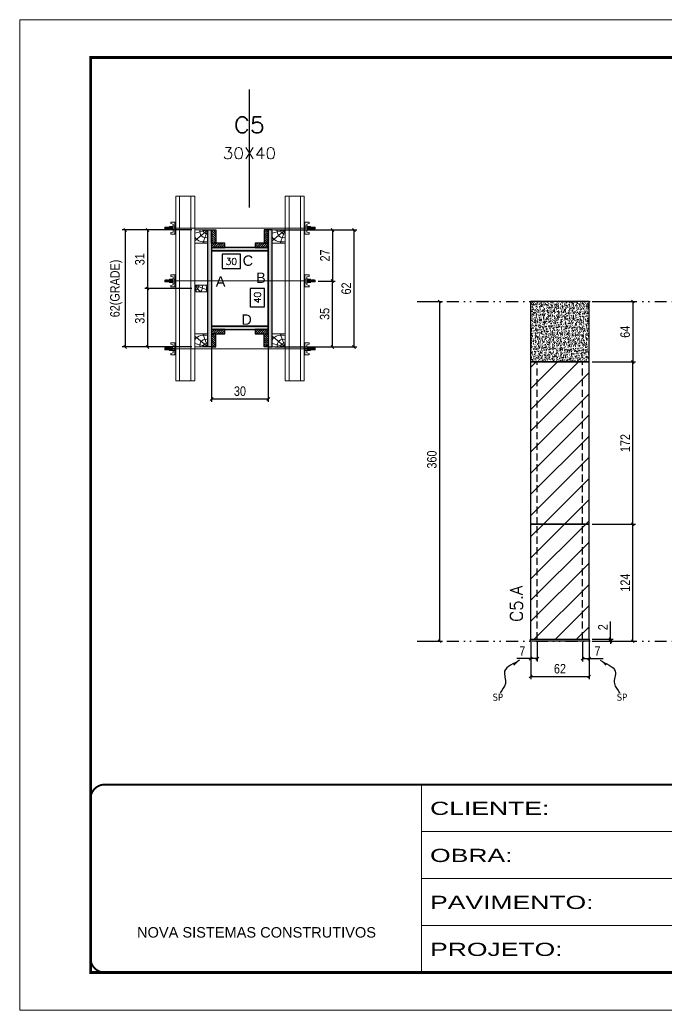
# Model space of a CAD drawing. Extents: x 2949 to 9203, y -16089 to 12527.
# Drawn here: x 7704 to 8389, y 2288 to 3338 of the extents above; entities that cross this region are included whole.
import ezdxf
from ezdxf.enums import TextEntityAlignment as Align

# ---------------------------------------------------------------- set-up
doc = ezdxf.new("R2010")
doc.units = 0
for name, pattern in [('CONTINUO', [0]), ('DASHED', [0.75, 0.5, -0.25]), ('DIVIDE2', [0.625, 0.25, -0.125, 0, -0.125, 0, -0.125]), ('HIDDEN', [0.375, 0.25, -0.125])]:
    doc.linetypes.add(name, pattern=pattern)
for name, color, linetype in [('CHAPA', 1, 'Continuous'), ('COTA', 241, 'Continuous'), ('cotas', 4, 'Continuous'), ('MEIO_PONT', 93, 'Continuous'), ('Nível', 160, 'Continuous'), ('Painéis', 200, 'Continuous'), ('SARRAFO', 251, 'Continuous'), ('Sarrafo de Pressão', 42, 'HIDDEN'), ('texto', 7, 'Continuous'), ('Texto de Titulo', 7, 'Continuous'), ('Texto Qtd Sarr', 242, 'Continuous'), ('TEXTO_GERAL', 7, 'Continuous')]:
    doc.layers.add(name, color=color, linetype=linetype)
for name, color, linetype, lineweight in [('Folhas', 255, 'Continuous', 9), ('Hachura', 251, 'Continuous', 9), ('Madeira', 126, 'Continuous', 18), ('Perfil Metálico', 224, 'Continuous', 18), ('SARRAFO DE PRESSAO', 251, 'DASHED', 9), ('Texto Seção', 7, 'Continuous', 15)]:
    doc.layers.add(name, color=color, linetype=linetype, lineweight=lineweight)
doc.styles.add('ARIAL', font='arial.ttf')
doc.styles.add('COTA TECNICA', font='techl___.ttf', dxfattribs={"height": 10})
doc.styles.add('COTA TECNICA 2X', font='techl___.ttf', dxfattribs={"height": 10})
doc.styles.add('COTA TECNICA-50', font='techl___.ttf', dxfattribs={"height": 10})
doc.styles.add('REGUA-120', font='ROMANS.shx', dxfattribs={"height": 15})
doc.styles.add('ROMANS', font='romans.shx')
doc.styles.get("Standard").update_dxf_attribs({"font": 'arial.ttf'})
doc.styles.add('Tecnologia', font='')
doc.styles.get('Tecnologia').set_extended_font_data('Forgotten Futurist')
doc.dimstyles.new('COTA PAINEL-50', dxfattribs={"dimtxt": 10, "dimasz": 3, "dimexe": 3, "dimexo": 3, "dimgap": 3, "dimtad": 1, "dimdec": 1, "dimzin": 12, "dimdsep": 46, "dimtxsty": 'COTA TECNICA-50', "dimblk1": 'OBLIQUE', "dimblk2": 'OBLIQUE', "dimsah": 1, "dimcen": 0.9, "dimclrd": 4, "dimclre": 4, "dimclrt": 240, "dimadec": 1, "dimazin": 3, "dimtfac": 1, "dimtdec": 1, "dimtmove": 0, "dimatfit": 3, "dimfxl": 1, "dimtolj": 1, "dimtzin": 12, "dimarcsym": 0})
doc.dimstyles.new('PAINEL', dxfattribs={"dimtxt": 10, "dimasz": 3, "dimexe": 3, "dimexo": 3, "dimgap": 3, "dimtad": 1, "dimdec": 1, "dimzin": 12, "dimdsep": 46, "dimtxsty": 'COTA TECNICA', "dimblk1": 'OBLIQUE', "dimblk2": 'OBLIQUE', "dimsah": 1, "dimcen": 0.9, "dimclrd": 4, "dimclre": 4, "dimclrt": 240, "dimadec": 1, "dimazin": 3, "dimtfac": 1, "dimtdec": 1, "dimtmove": 0, "dimatfit": 3, "dimfxl": 1, "dimtolj": 1, "dimtzin": 12, "dimarcsym": 0})
doc.dimstyles.new('SECAO PILAR', dxfattribs={"dimtxt": 10, "dimasz": 3, "dimexe": 3, "dimexo": 3, "dimgap": 3, "dimtad": 1, "dimdec": 1, "dimlfac": 0.5, "dimzin": 12, "dimdsep": 46, "dimtxsty": 'COTA TECNICA 2X', "dimblk1": 'OBLIQUE', "dimblk2": 'OBLIQUE', "dimsah": 1, "dimcen": 0.9, "dimclrd": 256, "dimclre": 256, "dimclrt": 256, "dimadec": 1, "dimazin": 3, "dimtfac": 1, "dimtdec": 1, "dimtmove": 0, "dimatfit": 3, "dimfxl": 1, "dimtolj": 1, "dimtzin": 12, "dimarcsym": 0})
doc.dimstyles.new('SECÇÃO 2', dxfattribs={"dimtxt": 7, "dimasz": 6, "dimexe": 0.18, "dimexo": 2, "dimgap": -4, "dimtad": 3, "dimdec": 1, "dimlfac": 0.5, "dimzin": 12, "dimdsep": 46, "dimtxsty": 'ROMANS', "dimblk": 'ARCHTICK', "dimcen": 0.09, "dimse1": 1, "dimse2": 1, "dimsd1": 1, "dimsd2": 1, "dimclrd": 180, "dimclre": 5, "dimclrt": 1, "dimadec": 0, "dimazin": 3, "dimtfac": 1, "dimtdec": 1, "dimtofl": 0, "dimtmove": 0, "dimatfit": 3, "dimldrblk": 'ARCHTICK', "dimfxl": 1, "dimtolj": 1, "dimtzin": 0, "dimarcsym": 0})
doc.dimstyles.get("Standard").update_dxf_attribs({"dimtxt": 0.18, "dimasz": 0.18, "dimexe": 0.18, "dimexo": 0.0625, "dimgap": 0.09, "dimtad": 0, "dimtih": 1, "dimtoh": 1, "dimdec": 4, "dimzin": 0, "dimdsep": 46, "dimtxsty": 'Standard', "dimcen": 0.09, "dimadec": 0, "dimazin": 0, "dimtfac": 1, "dimtdec": 4, "dimtofl": 0, "dimtmove": 0, "dimatfit": 3, "dimfxl": 1, "dimtolj": 1, "dimtzin": 0, "dimarcsym": 0})

# ---------------------------------------------------------------- blocks, each defined once
blk = doc.blocks.new('9999999999')
at = {"color": 30, "linetype": 'CONTINUO'}
for p, q in [((98564.6, 34230.2), (98564.6, 34429.4)), ((98564.6, 34379.6), (99584, 34379.6)), ((98564.6, 34329.8), (99488, 34329.8)), ((98564.6, 34280), (99488, 34280))]:
    blk.add_line(p, q, dxfattribs=at)
at = {"color": 30, "linetype": 'CONTINUO', "const_width": 2}
blk.add_lwpolyline([(99584, 34230.2), (99584, 34414.4, 0.414214), (99569, 34429.4), (98229, 34429.4, 0.414214), (98214, 34414.4), (98214, 34245.2, 0.414214), (98229, 34230.2), (99584, 34230.2)], format="xyb", dxfattribs=at)
at = {"layer": 'Folhas'}
blk.add_lwpolyline([(98139, 34190.2), (99624, 34190.2), (99624, 35240.2), (98139, 35240.2)], close=True, dxfattribs=at)
at = {"layer": 'Folhas', "color": 30, "const_width": 3}
blk.add_lwpolyline([(98214, 34230.2), (99584, 34230.2), (99584, 35200.2), (98214, 35200.2)], close=True, dxfattribs=at)
at = {"color": 7, "linetype": 'Continuous', "ltscale": 5, "style": 'ARIAL'}
blk.add_text('NOVA SISTEMAS CONSTRUTIVOS', height=11.059, dxfattribs=at).set_placement((98263.2, 34267.2))
at = {"layer": 'Folhas', "color": 7, "style": 'Tecnologia', "width": 1.5}
for s, p in [('CLIENTE:', (98573.7, 34397.2)), ('OBRA:', (98573.7, 34347.3)), ('PAVIMENTO:', (98573.7, 34297.5)), ('PROJETO:', (98573.7, 34247.7))]:
    blk.add_text(s, height=14, dxfattribs=at).set_placement(p)
blk = doc.blocks.new('*D1277')
at = {"layer": 'COTA', "color": 180, "lineweight": -2, "transparency": 16777216}
for p, q in [((7963.3, 3053.3), (7948.3, 3053.3)), ((7948.3, 3053.3), (7948.3, 3034)), ((7963.3, 3034), (7963.3, 3053.3)), ((7948.3, 3034), (7963.3, 3034))]:
    blk.add_line(p, q, dxfattribs=at)
at = {"layer": 'Defpoints', "color": 0, "transparency": 16777216}
for p in [(7907.3, 3093.3), (7907.3, 3013.3), (7967.3, 3013.3)]:
    blk.add_point(p, dxfattribs=at)
at = {"layer": 'COTA', "color": 1, "transparency": 16777216, "insert": (7955.8, 3043.7), "char_height": 7, "attachment_point": 5, "rotation": 90, "style": 'ROMANS'}
blk.add_mtext('\\A1;40', dxfattribs=at)
blk = doc.blocks.new('_ArchTick')
at = {"color": 0, "linetype": 'ByBlock', "const_width": 0.15}
blk.add_lwpolyline([(-0.5, -0.5), (0.5, 0.5)], dxfattribs=at)
blk = doc.blocks.new('_Oblique')
at = {"color": 0, "linetype": 'ByBlock', "lineweight": -2}
blk.add_line((-0.5, -0.5), (0.5, 0.5), dxfattribs=at)
blk = doc.blocks.new('*D1278')
at = {"layer": 'COTA', "lineweight": -2, "transparency": 16777216}
for p, q in [((7974.3, 3115.3), (8061.1, 3115.3)), ((8058.1, 3115.3), (8058.1, 2991.3)), ((7974.3, 2991.3), (8061.1, 2991.3))]:
    blk.add_line(p, q, dxfattribs=at)
at = {"layer": 'Defpoints', "color": 0, "transparency": 16777216}
for p in [(7971.3, 3115.3), (7971.3, 2991.3), (8058.1, 2991.3)]:
    blk.add_point(p, dxfattribs=at)
at = {"layer": 'COTA', "lineweight": -2, "transparency": 16777216, "xscale": 3, "yscale": 3, "zscale": 3}
for p, rotation in [((8058.1, 3115.3), 90), ((8058.1, 2991.3), 270)]:
    blk.add_blockref('_Oblique', p, dxfattribs=dict(at, rotation=rotation))
at = {"layer": 'COTA', "transparency": 16777216, "insert": (8050, 3053.3), "char_height": 10, "attachment_point": 5, "rotation": 90, "style": 'COTA TECNICA 2X'}
blk.add_mtext('\\A1;62', dxfattribs=at)
blk = doc.blocks.new('*D1279')
at = {"layer": 'COTA', "lineweight": -2, "transparency": 16777216}
for p, q in [((8008.3, 3115.3), (8038.3, 3115.3)), ((8035.3, 3115.3), (8035.3, 3061.2)), ((8020.1, 3061.2), (8038.3, 3061.2))]:
    blk.add_line(p, q, dxfattribs=at)
at = {"layer": 'Defpoints', "color": 0, "transparency": 16777216}
for p in [(8005.3, 3115.3), (8017.1, 3061.2), (8035.3, 3061.2)]:
    blk.add_point(p, dxfattribs=at)
at = {"layer": 'COTA', "lineweight": -2, "transparency": 16777216, "xscale": 3, "yscale": 3, "zscale": 3}
for p, rotation in [((8035.3, 3115.3), 90), ((8035.3, 3061.2), 270)]:
    blk.add_blockref('_Oblique', p, dxfattribs=dict(at, rotation=rotation))
at = {"layer": 'COTA', "transparency": 16777216, "insert": (8027.3, 3088.3), "char_height": 10, "attachment_point": 5, "rotation": 90, "style": 'COTA TECNICA 2X'}
blk.add_mtext('\\A1;27', dxfattribs=at)
blk = doc.blocks.new('*D1280')
at = {"layer": 'COTA', "lineweight": -2, "transparency": 16777216}
for p, q in [((8020.1, 3061.2), (8038.3, 3061.2)), ((8035.3, 2991.3), (8035.3, 3061.2)), ((8008.3, 2991.3), (8038.3, 2991.3))]:
    blk.add_line(p, q, dxfattribs=at)
at = {"layer": 'Defpoints', "color": 0, "transparency": 16777216}
for p in [(8017.1, 3061.2), (8035.3, 3061.2), (8005.3, 2991.3)]:
    blk.add_point(p, dxfattribs=at)
at = {"layer": 'COTA', "lineweight": -2, "transparency": 16777216, "xscale": 3, "yscale": 3, "zscale": 3}
for p, rotation in [((8035.3, 3061.2), 90), ((8035.3, 2991.3), 270)]:
    blk.add_blockref('_Oblique', p, dxfattribs=dict(at, rotation=rotation))
at = {"layer": 'COTA', "transparency": 16777216, "insert": (8027.1, 3026.3), "char_height": 10, "attachment_point": 5, "rotation": 90, "style": 'COTA TECNICA 2X'}
blk.add_mtext('\\A1;35', dxfattribs=at)
blk = doc.blocks.new('*D1281')
at = {"layer": 'COTA', "color": 180, "lineweight": -2, "transparency": 16777216}
for p, q in [((7937.9, 3089.5), (7918.6, 3089.5)), ((7918.6, 3089.5), (7918.6, 3074.5)), ((7937.9, 3074.5), (7937.9, 3089.5)), ((7918.6, 3074.5), (7937.9, 3074.5))]:
    blk.add_line(p, q, dxfattribs=at)
at = {"layer": 'Defpoints', "color": 0, "transparency": 16777216}
for p in [(7907.3, 3093.3), (7967.3, 3093.3), (7967.3, 3070.5)]:
    blk.add_point(p, dxfattribs=at)
at = {"layer": 'COTA', "color": 1, "transparency": 16777216, "insert": (7928.3, 3082), "char_height": 7, "attachment_point": 5, "style": 'ROMANS'}
blk.add_mtext('\\A1;30', dxfattribs=at)
blk = doc.blocks.new('titulo1')
at = {"layer": 'Defpoints', "color": 252, "linetype": 'HIDDEN', "ltscale": 2}
blk.add_line((0, 0), (0, 125), dxfattribs=at)
at = {"layer": 'Defpoints', "style": 'ROMANS', "oblique": 15}
blk.add_attdef('FOLHA', text='', height=10, dxfattribs=at).set_placement((0, 15.6), align=Align.MIDDLE_CENTER)
at = {"layer": 'Texto Qtd Sarr', "color": 3, "style": 'ROMANS', "oblique": 15}
for tag, height, p in [('TITULO', 17, (0, 71.4)), ('SEÇÃO', 12, (0, 41.5))]:
    blk.add_attdef(tag, text='', height=height, dxfattribs=at).set_placement(p, align=Align.MIDDLE_CENTER)
blk = doc.blocks.new('PONTALETE')
at = {"layer": 'Madeira'}
for q in [(2.71, 7), (7, 5.76), (7, 1.74)]:
    blk.add_line((0, 0), q, dxfattribs=at)
blk.add_lwpolyline([(0, 0), (7, 0), (7, 7), (0, 7)], close=True, dxfattribs=at)
for centre, radius, start, end in [((2.04, 0.06), 6.23, 37.2818, 109.0913), ((1.09, 0.9), 3.19, 343.603, 109.9847), ((-0.21, -0.78), 3.09, 14.6322, 86.0383)]:
    blk.add_arc(centre, radius, start, end, dxfattribs=at)
blk = doc.blocks.new('*D1282')
at = {"layer": 'COTA', "lineweight": -2, "transparency": 16777216}
for p, q in [((7886.3, 3115.3), (7812.6, 3115.3)), ((7815.6, 3115.3), (7815.6, 2991.3)), ((7886.3, 2991.3), (7812.6, 2991.3))]:
    blk.add_line(p, q, dxfattribs=at)
at = {"layer": 'Defpoints', "color": 0, "transparency": 16777216}
for p in [(7889.3, 3115.3), (7815.6, 2991.3), (7889.3, 2991.3)]:
    blk.add_point(p, dxfattribs=at)
at = {"layer": 'COTA', "lineweight": -2, "transparency": 16777216, "xscale": 3, "yscale": 3, "zscale": 3}
for p, rotation in [((7815.6, 3115.3), 90), ((7815.6, 2991.3), 270)]:
    blk.add_blockref('_Oblique', p, dxfattribs=dict(at, rotation=rotation))
at = {"layer": 'COTA', "transparency": 16777216, "insert": (7806.3, 3053.3), "char_height": 10, "attachment_point": 5, "rotation": 90, "style": 'COTA TECNICA 2X'}
blk.add_mtext('\\A1;62(GRADE)', dxfattribs=at)
blk = doc.blocks.new('*D1283')
at = {"layer": 'COTA', "lineweight": -2, "transparency": 16777216}
for p, q in [((7886.3, 3053.3), (7836.4, 3053.3)), ((7839.4, 3053.3), (7839.4, 2991.3)), ((7886.3, 2991.3), (7836.4, 2991.3))]:
    blk.add_line(p, q, dxfattribs=at)
at = {"layer": 'Defpoints', "color": 0, "transparency": 16777216}
for p in [(7889.3, 3053.3), (7839.4, 2991.3), (7889.3, 2991.3)]:
    blk.add_point(p, dxfattribs=at)
at = {"layer": 'COTA', "lineweight": -2, "transparency": 16777216, "xscale": 3, "yscale": 3, "zscale": 3}
for p, rotation in [((7839.4, 3053.3), 90), ((7839.4, 2991.3), 270)]:
    blk.add_blockref('_Oblique', p, dxfattribs=dict(at, rotation=rotation))
at = {"layer": 'COTA', "transparency": 16777216, "insert": (7831.2, 3022.3), "char_height": 10, "attachment_point": 5, "rotation": 90, "style": 'COTA TECNICA 2X'}
blk.add_mtext('\\A1;31', dxfattribs=at)
blk = doc.blocks.new('MEIO PONTALETE')
at = {"layer": 'Madeira'}
for q in [(2.71, 7), (3.5, 2.88), (3.5, 0.87)]:
    blk.add_line((0, 0), q, dxfattribs=at)
blk.add_lwpolyline([(0, 0), (3.5, 0), (3.5, 7), (0, 7)], close=True, dxfattribs=at)
for centre, radius, start, end in [((2.04, 0.06), 6.23, 76.4499, 109.0913), ((1.09, 0.9), 3.19, 40.9063, 109.9847), ((-0.21, -0.78), 3.09, 14.6322, 86.0383)]:
    blk.add_arc(centre, radius, start, end, dxfattribs=at)
blk = doc.blocks.new('C')
at = {"layer": 'Hachura', "color": 0}
for p, q in [((0, 3.22), (0, -3.22)), ((0.45, 3.22), (0, 3.22)), ((0.46, 3.16), (0, 3.16)), ((0.46, 3.05), (0, 3.05)), ((0.46, 2.88), (0, 2.88)), ((0, 2.75), (0, -1.16)), ((0.46, 2.65), (0, 2.65)), ((0.46, 2.23), (0, 2.23)), ((0.46, 1.51), (0, 1.51)), ((0.39, 0.49), (0.17, 0.49)), ((0.45, -3.23), (0.45, 3.22)), ((0.45, 3.22), (2.58, 3.22)), ((1.74, 0.97), (0.45, 0.97)), ((1.45, 0.1), (0.45, 0.1)), ((1.35, 1.94), (1.35, 0.96)), ((2.58, 2.39), (1.47, 2.09)), ((1.74, -0.97), (1.74, 0.97)), ((1.74, 0.97), (1.74, 0.84)), ((1.74, 0.97), (1.74, 0.84)), ((1.74, 0.84), (3.35, 0.84)), ((3.35, 0.45), (1.74, 0.45)), ((2.58, 3.22), (2.58, 2.39)), ((3.32, 0.84), (3.32, -0.84)), ((3.35, 0.84), (3.35, -0.84)), ((3.68, 0.45), (3.35, 0.45)), ((3.84, -0.52), (3.35, 0.45)), ((3.35, 0.06), (3.67, -0.57)), ((3.68, 0.45), (4.16, -0.52)), ((3.72, 0.5), (4.25, -0.57)), ((4.37, -0.55), (3.83, 0.53)), ((4.15, 0.45), (3.93, 0.45)), ((4.42, -0.52), (3.93, 0.45)), ((4.15, 0.45), (4.26, 0.45)), ((4.26, 0.45), (4.74, -0.52)), ((4.3, 0.5), (4.83, -0.57)), ((4.95, -0.55), (4.41, 0.53)), ((4.51, 0.45), (4.84, 0.45)), ((5, -0.52), (4.51, 0.45)), ((4.84, 0.45), (5.32, -0.52)), ((4.88, 0.5), (5.41, -0.57)), ((5.53, -0.55), (4.99, 0.53)), ((5.58, -0.52), (5.09, 0.45)), ((5.42, 0.45), (5.09, 0.45)), ((5.58, -0.52), (5.09, 0.45)), ((5.42, 0.45), (5.74, -0.19)), ((5.46, 0.5), (5.74, -0.07)), ((5.74, 0.19), (5.57, 0.53)), ((5.74, 0.32), (5.68, 0.45)), ((5.68, 0.45), (5.74, 0.45)), ((5.74, 0.45), (5.9, 0.29)), ((5.74, 0.45), (5.74, -0.52)), ((5.9, -0.36), (5.9, 0.29)), ((0.45, 0), (0, 0)), ((0.46, -1.52), (0, -1.52)), ((0.46, -2.23), (0, -2.23)), ((0.46, -2.65), (0, -2.65)), ((0.46, -2.88), (0, -2.88)), ((0.46, -3.05), (0, -3.05)), ((0.46, -3.16), (0, -3.16)), ((0, -3.22), (2.57, -3.22)), ((0.08, -0.48), (0.29, -0.48)), ((0.29, -0.48), (0.4, -0.48)), ((0.45, 0), (0.45, -0.97)), ((0.45, -0.16), (1.45, -0.16)), ((0.45, -0.65), (0.45, -0.32)), ((0.45, -3.23), (0.45, -0.65)), ((0.45, -0.97), (1.74, -0.97)), ((1.35, -1.94), (1.35, -0.97)), ((2.58, -2.39), (1.47, -2.1)), ((3.35, -0.32), (1.74, -0.32)), ((3.35, -0.84), (1.74, -0.84)), ((2.58, -3.23), (2.58, -2.39)), ((3.35, -0.07), (3.58, -0.52)), ((3.35, -0.52), (3.58, -0.52)), ((3.84, -0.52), (4.16, -0.52)), ((4.42, -0.52), (4.74, -0.52)), ((4.63, -0.52), (4.74, -0.52)), ((5, -0.52), (5.32, -0.52)), ((5.58, -0.52), (5.74, -0.52)), ((5.74, -0.52), (5.9, -0.36)), ((5.74, -0.52), (5.74, -0.52))]:
    blk.add_line(p, q, dxfattribs=at)
for centre, radius, start, end in [((1.52, 1.94), 0.161, 104.7436, 180), ((1.44, -0.03), 0.129, 272.695, 87.305), ((3.81, 0.39), 0.143, 25.5688, 154.4312), ((4.39, 0.39), 0.143, 25.5688, 154.4312), ((4.97, 0.39), 0.143, 25.5688, 154.4312), ((5.55, 0.39), 0.143, 25.5688, 154.4312), ((0.17, -0.37), 0.174, 221.744, 317.8592), ((1.52, -1.94), 0.161, 180, 255.2564), ((3.71, -0.4), 0.174, 222.1408, 318.256), ((4.29, -0.4), 0.174, 222.1408, 318.256), ((4.87, -0.4), 0.174, 222.1408, 318.256), ((5.45, -0.4), 0.174, 222.1408, 318.256), ((5.61, -0.4), 0.174, 317.8592, 318.256)]:
    blk.add_arc(centre, radius, start, end, dxfattribs=at)
blk = doc.blocks.new('*D1284')
at = {"layer": 'COTA', "lineweight": -2, "transparency": 16777216}
for p, q in [((7886.3, 3115.3), (7836.4, 3115.3)), ((7839.4, 3115.3), (7839.4, 3053.3)), ((7886.3, 3053.3), (7836.4, 3053.3))]:
    blk.add_line(p, q, dxfattribs=at)
at = {"layer": 'Defpoints', "color": 0, "transparency": 16777216}
for p in [(7889.3, 3115.3), (7839.4, 3053.3), (7889.3, 3053.3)]:
    blk.add_point(p, dxfattribs=at)
at = {"layer": 'COTA', "lineweight": -2, "transparency": 16777216, "xscale": 3, "yscale": 3, "zscale": 3}
for p, rotation in [((7839.4, 3115.3), 90), ((7839.4, 3053.3), 270)]:
    blk.add_blockref('_Oblique', p, dxfattribs=dict(at, rotation=rotation))
at = {"layer": 'COTA', "transparency": 16777216, "insert": (7831.2, 3084.3), "char_height": 10, "attachment_point": 5, "rotation": 90, "style": 'COTA TECNICA 2X'}
blk.add_mtext('\\A1;31', dxfattribs=at)
blk = doc.blocks.new('*D1305')
at = {"layer": 'cotas', "color": 4, "linetype": 'ByBlock', "lineweight": -2, "transparency": 16777216}
for p, q in [((8128.2, 3039.4), (8151.9, 3039.4)), ((8148.9, 3039.4), (8148.9, 2679.4)), ((8128.2, 2679.4), (8151.9, 2679.4))]:
    blk.add_line(p, q, dxfattribs=at)
at = {"layer": 'Defpoints', "color": 0, "linetype": 'ByBlock', "transparency": 16777216}
for p in [(8125.2, 3039.4), (8125.2, 2679.4), (8148.9, 2679.4)]:
    blk.add_point(p, dxfattribs=at)
at = {"layer": 'cotas', "color": 4, "linetype": 'ByBlock', "lineweight": -2, "transparency": 16777216, "xscale": 3, "yscale": 3, "zscale": 3}
for p, rotation in [((8148.9, 3039.4), 90), ((8148.9, 2679.4), 270)]:
    blk.add_blockref('_Oblique', p, dxfattribs=dict(at, rotation=rotation))
at = {"layer": 'cotas', "color": 240, "linetype": 'ByBlock', "transparency": 16777216, "insert": (8140.7, 2871.9), "char_height": 10, "attachment_point": 5, "rotation": 90, "style": 'COTA TECNICA'}
blk.add_mtext('\\A1;360', dxfattribs=at)
blk = doc.blocks.new('*D1285')
at = {"layer": 'COTA', "color": 4, "lineweight": -2, "transparency": 16777216}
for p, q in [((8245.4, 2678.4), (8245.4, 2639)), ((8307.4, 2678.4), (8307.4, 2639)), ((8245.4, 2642), (8307.4, 2642))]:
    blk.add_line(p, q, dxfattribs=at)
at = {"layer": 'Defpoints', "color": 0, "transparency": 16777216}
for p in [(8245.4, 2681.4), (8307.4, 2681.4), (8307.4, 2642)]:
    blk.add_point(p, dxfattribs=at)
at = {"layer": 'COTA', "color": 4, "lineweight": -2, "transparency": 16777216, "xscale": 3, "yscale": 3, "zscale": 3, "rotation": 180}
blk.add_blockref('_Oblique', (8245.4, 2642), dxfattribs=at)
at = {"layer": 'COTA', "color": 4, "lineweight": -2, "transparency": 16777216, "xscale": 3, "yscale": 3, "zscale": 3}
blk.add_blockref('_Oblique', (8307.4, 2642), dxfattribs=at)
at = {"layer": 'COTA', "color": 240, "transparency": 16777216, "insert": (8276.4, 2650.1), "char_height": 10, "attachment_point": 5, "style": 'COTA TECNICA'}
blk.add_mtext('\\A1;62', dxfattribs=at)
blk = doc.blocks.new('*D1286')
at = {"layer": 'COTA', "color": 4, "lineweight": -2, "transparency": 16777216}
for p, q in [((8310.4, 2803.4), (8356.6, 2803.4)), ((8353.6, 2679.4), (8353.6, 2803.4)), ((8310.4, 2679.4), (8356.6, 2679.4))]:
    blk.add_line(p, q, dxfattribs=at)
at = {"layer": 'Defpoints', "color": 0, "transparency": 16777216}
for p in [(8307.4, 2803.4), (8353.6, 2803.4), (8307.4, 2679.4)]:
    blk.add_point(p, dxfattribs=at)
at = {"layer": 'COTA', "color": 4, "lineweight": -2, "transparency": 16777216, "xscale": 3, "yscale": 3, "zscale": 3}
for p, rotation in [((8353.6, 2803.4), 90), ((8353.6, 2679.4), 270)]:
    blk.add_blockref('_Oblique', p, dxfattribs=dict(at, rotation=rotation))
at = {"layer": 'COTA', "color": 240, "transparency": 16777216, "insert": (8345.5, 2741.4), "char_height": 10, "attachment_point": 5, "rotation": 90, "style": 'COTA TECNICA-50'}
blk.add_mtext('\\A1;124', dxfattribs=at)
blk = doc.blocks.new('*D1287')
at = {"layer": 'COTA', "color": 4, "lineweight": -2, "transparency": 16777216}
for p, q in [((8329.9, 2681.4), (8329.9, 2700.2)), ((8310.4, 2681.4), (8332.9, 2681.4)), ((8310.4, 2679.4), (8332.9, 2679.4)), ((8329.9, 2679.4), (8329.9, 2681.4)), ((8329.9, 2679.4), (8329.9, 2676.4))]:
    blk.add_line(p, q, dxfattribs=at)
at = {"layer": 'Defpoints', "color": 0, "transparency": 16777216}
for p in [(8307.4, 2681.4), (8307.4, 2679.4), (8329.9, 2679.4)]:
    blk.add_point(p, dxfattribs=at)
at = {"layer": 'COTA', "color": 4, "lineweight": -2, "transparency": 16777216, "xscale": 3, "yscale": 3, "zscale": 3}
for p, rotation in [((8329.9, 2681.4), 270), ((8329.9, 2679.4), 90)]:
    blk.add_blockref('_Oblique', p, dxfattribs=dict(at, rotation=rotation))
at = {"layer": 'COTA', "color": 240, "transparency": 16777216, "insert": (8321.9, 2694.2), "char_height": 10, "attachment_point": 5, "rotation": 90, "style": 'COTA TECNICA-50'}
blk.add_mtext('\\A1;2', dxfattribs=at)
blk = doc.blocks.new('*D1288')
at = {"layer": 'COTA', "color": 4, "linetype": 'ByBlock', "lineweight": -2, "transparency": 16777216}
for p, q in [((8310.4, 2975.4), (8356.6, 2975.4)), ((8353.6, 2803.4), (8353.6, 2975.4)), ((8310.4, 2803.4), (8356.6, 2803.4))]:
    blk.add_line(p, q, dxfattribs=at)
at = {"layer": 'Defpoints', "color": 0, "linetype": 'ByBlock', "transparency": 16777216}
for p in [(8307.4, 2975.4), (8353.6, 2975.4), (8307.4, 2803.4)]:
    blk.add_point(p, dxfattribs=at)
at = {"layer": 'COTA', "color": 4, "linetype": 'ByBlock', "lineweight": -2, "transparency": 16777216, "xscale": 3, "yscale": 3, "zscale": 3}
for p, rotation in [((8353.6, 2975.4), 90), ((8353.6, 2803.4), 270)]:
    blk.add_blockref('_Oblique', p, dxfattribs=dict(at, rotation=rotation))
at = {"layer": 'COTA', "color": 240, "linetype": 'ByBlock', "transparency": 16777216, "insert": (8345.5, 2889.4), "char_height": 10, "attachment_point": 5, "rotation": 90, "style": 'COTA TECNICA'}
blk.add_mtext('\\A1;172', dxfattribs=at)
blk = doc.blocks.new('*D1289')
at = {"layer": 'COTA', "color": 4, "linetype": 'ByBlock', "lineweight": -2, "transparency": 16777216}
for p, q in [((8310.4, 3039.4), (8356.6, 3039.4)), ((8353.6, 3039.4), (8353.6, 2975.4)), ((8310.4, 2975.4), (8356.6, 2975.4))]:
    blk.add_line(p, q, dxfattribs=at)
at = {"layer": 'Defpoints', "color": 0, "linetype": 'ByBlock', "transparency": 16777216}
for p in [(8307.4, 3039.4), (8307.4, 2975.4), (8353.6, 2975.4)]:
    blk.add_point(p, dxfattribs=at)
at = {"layer": 'COTA', "color": 4, "linetype": 'ByBlock', "lineweight": -2, "transparency": 16777216, "xscale": 3, "yscale": 3, "zscale": 3}
for p, rotation in [((8353.6, 3039.4), 90), ((8353.6, 2975.4), 270)]:
    blk.add_blockref('_Oblique', p, dxfattribs=dict(at, rotation=rotation))
at = {"layer": 'COTA', "color": 240, "linetype": 'ByBlock', "transparency": 16777216, "insert": (8345.5, 3007.4), "char_height": 10, "attachment_point": 5, "rotation": 90, "style": 'COTA TECNICA'}
blk.add_mtext('\\A1;64', dxfattribs=at)
blk = doc.blocks.new('*D1300')
at = {"layer": 'COTA', "color": 4, "lineweight": -2, "transparency": 16777216}
for p, q in [((8252.4, 2678.4), (8252.4, 2657.9)), ((8245.4, 2676.4), (8245.4, 2657.9)), ((8245.4, 2660.9), (8230.6, 2660.9)), ((8252.4, 2660.9), (8245.4, 2660.9))]:
    blk.add_line(p, q, dxfattribs=at)
at = {"layer": 'Defpoints', "color": 0, "transparency": 16777216}
for p in [(8245.4, 2679.4), (8252.4, 2681.4), (8245.4, 2660.9)]:
    blk.add_point(p, dxfattribs=at)
at = {"layer": 'COTA', "color": 4, "lineweight": -2, "transparency": 16777216, "xscale": 3, "yscale": 3, "zscale": 3, "rotation": 180}
blk.add_blockref('_Oblique', (8245.4, 2660.9), dxfattribs=at)
at = {"layer": 'COTA', "color": 4, "lineweight": -2, "transparency": 16777216, "xscale": 3, "yscale": 3, "zscale": 3}
blk.add_blockref('_Oblique', (8252.4, 2660.9), dxfattribs=at)
at = {"layer": 'COTA', "color": 240, "transparency": 16777216, "insert": (8236.5, 2669), "char_height": 10, "attachment_point": 5, "style": 'COTA TECNICA-50'}
blk.add_mtext('\\A1;7', dxfattribs=at)
blk = doc.blocks.new('*D1301')
at = {"layer": 'COTA', "color": 4, "lineweight": -2, "transparency": 16777216}
for p, q in [((8300.4, 2678.4), (8300.4, 2657.9)), ((8307.4, 2676.4), (8307.4, 2657.9)), ((8300.4, 2660.9), (8307.4, 2660.9)), ((8307.4, 2660.9), (8322.1, 2660.9))]:
    blk.add_line(p, q, dxfattribs=at)
at = {"layer": 'Defpoints', "color": 0, "transparency": 16777216}
for p in [(8300.4, 2681.4), (8307.4, 2679.4), (8307.4, 2660.9)]:
    blk.add_point(p, dxfattribs=at)
at = {"layer": 'COTA', "color": 4, "lineweight": -2, "transparency": 16777216, "xscale": 3, "yscale": 3, "zscale": 3, "rotation": 180}
blk.add_blockref('_Oblique', (8300.4, 2660.9), dxfattribs=at)
at = {"layer": 'COTA', "color": 4, "lineweight": -2, "transparency": 16777216, "xscale": 3, "yscale": 3, "zscale": 3}
blk.add_blockref('_Oblique', (8307.4, 2660.9), dxfattribs=at)
at = {"layer": 'COTA', "color": 240, "transparency": 16777216, "insert": (8316.2, 2669), "char_height": 10, "attachment_point": 5, "style": 'COTA TECNICA-50'}
blk.add_mtext('\\A1;7', dxfattribs=at)
blk = doc.blocks.new('*D1304')
at = {"layer": 'COTA', "lineweight": -2, "transparency": 16777216}
for p, q in [((7907.3, 3006.7), (7907.3, 2933.2)), ((7967.3, 3006.7), (7967.3, 2933.2)), ((7907.3, 2936.2), (7967.3, 2936.2))]:
    blk.add_line(p, q, dxfattribs=at)
at = {"layer": 'Defpoints', "color": 0, "transparency": 16777216}
for p in [(7907.3, 3009.7), (7967.3, 3009.7), (7967.3, 2936.2)]:
    blk.add_point(p, dxfattribs=at)
at = {"layer": 'COTA', "lineweight": -2, "transparency": 16777216, "xscale": 3, "yscale": 3, "zscale": 3, "rotation": 180}
blk.add_blockref('_Oblique', (7907.3, 2936.2), dxfattribs=at)
at = {"layer": 'COTA', "lineweight": -2, "transparency": 16777216, "xscale": 3, "yscale": 3, "zscale": 3}
blk.add_blockref('_Oblique', (7967.3, 2936.2), dxfattribs=at)
at = {"layer": 'COTA', "transparency": 16777216, "insert": (7937.3, 2944.4), "char_height": 10, "attachment_point": 5, "style": 'COTA TECNICA 2X'}
blk.add_mtext('\\A1;30', dxfattribs=at)

msp = doc.modelspace()

# ---------------------------------------------------------------- hatches: boundary and pattern name
at = {"layer": 'COTA', "linetype": 'ByBlock'}
h = msp.add_hatch(dxfattribs=at)
h.set_pattern_fill('AR-CONC', color=256, scale=0.03)
h.set_pattern_definition([(50, (-121360.4665, -22690.4705), (5.46554007, -0.47817257), [0.5715, -6.2865]), (355, (-121360.4665, -22690.4705), (-1.05730264, 5.73170536), [0.4572, -5.02921753]), (100.4514447, (-121360.011, -22690.5104), (4.40823741, 5.25353256), [0.48570026, -5.34270734]), (46.1842, (-121360.4665, -22688.9465), (8.13237123, -1.26126984), [0.85725, -9.42975]), (96.6355576, (-121359.789, -22689.052), (7.122124, 7.42278374), [0.7285507, -8.01406824]), (351.184151, (-121360.4665, -22688.9465), (7.122124, 7.42278374), [0.685799, -7.54379196]), (21, (-121359.7045, -22689.3275), (4.54843174, -3.06795595), [0.5715, -6.2865]), (326, (-121359.7045, -22689.3275), (1.85406085, 5.52563898), [0.4572, -5.0292]), (71.451445, (-121359.3255, -22689.583), (6.40249258, 2.45768307), [0.48570026, -5.34269813]), (37.5, (-121360.4665, -22690.4705), (0.092658098, 2.536651166), [0, -4.96824, 0, -5.1054, 0, -5.04825]), (7.5, (-121360.4665, -22690.4705), (2.004589875, 3.005417245), [0, -2.91084, 0, -4.85394, 0, -1.92405]), (327.5, (-121362.1658, -22690.4705), (4.067717855, -0.17186232), [0, -1.905, 0, -5.9436, 0, -7.8867]), (317.5, (-121362.9278, -22690.4705), (4.44387544, 0.76279473), [0, -2.4765, 0, -3.94716, 0, -5.6007])])
h.paths.add_polyline_path([(8245.36, 2975.42), (8307.36, 2975.42), (8307.36, 3039.42), (8245.36, 3039.42)])
at = {"layer": 'Hachura'}
h = msp.add_hatch(color=256, dxfattribs=at)
h.dxf.hatch_style = 1
h.paths.add_polyline_path([(7907.33, 2991.31), (7903.33, 2991.31), (7903.33, 3115.31), (7907.33, 3115.31)])
h = msp.add_hatch(color=256, dxfattribs=at)
h.dxf.hatch_style = 1
h.paths.add_polyline_path([(7907.33, 2991.31), (7903.33, 2991.31), (7903.33, 3115.31), (7907.33, 3115.31)])
h = msp.add_hatch(dxfattribs=at)
h.set_pattern_fill('ANSI31', color=256, scale=0.5, angle=90, style=0)
h.set_pattern_definition([(135, (-14984.0793, 12239.2637), (-1.12253202, -1.12253202), [])])
h.paths.add_polyline_path([(7907.33, 3101.31), (7911.73, 3101.31), (7911.73, 3115.31), (7907.33, 3115.31)])
h = msp.add_hatch(dxfattribs=at)
h.set_pattern_fill('ANSI31', color=256, scale=0.5, angle=90, style=0)
h.set_pattern_definition([(135, (-14962.0793, 12239.2637), (-1.12253202, -1.12253202), [])])
h.paths.add_polyline_path([(7967.33, 3101.31), (7962.93, 3101.31), (7962.93, 3115.31), (7967.33, 3115.31)])
h = msp.add_hatch(color=256, dxfattribs=at)
h.dxf.hatch_style = 1
h.paths.add_polyline_path([(7967.33, 2991.31), (7971.33, 2991.31), (7971.33, 3115.31), (7967.33, 3115.31)])
h = msp.add_hatch(color=256, dxfattribs=at)
h.dxf.hatch_style = 1
h.paths.add_polyline_path([(7967.33, 2991.31), (7971.33, 2991.31), (7971.33, 3115.31), (7967.33, 3115.31)])
h = msp.add_hatch(dxfattribs=at)
h.set_pattern_fill('ANSI31', color=256, scale=0.5, style=0)
h.set_pattern_definition([(45, (17410.2807, 25992.72), (-1.12253202, 1.12253202), [])])
h.paths.add_polyline_path([(7921.33, 3101.31), (7921.33, 3096.91), (7907.33, 3096.91), (7907.33, 3101.31)])
h = msp.add_hatch(dxfattribs=at)
h.set_pattern_fill('ANSI31', color=256, scale=0.5, style=0)
h.set_pattern_definition([(45, (17456.2807, 25992.72), (-1.12253202, 1.12253202), [])])
h.paths.add_polyline_path([(7967.33, 3101.31), (7967.33, 3096.91), (7953.33, 3096.91), (7953.33, 3101.31)])
h = msp.add_hatch(color=256, dxfattribs=at)
h.dxf.hatch_style = 1
h.paths.add_polyline_path([(7907.33, 3096.91), (7907.33, 3093.31), (7967.33, 3093.31), (7967.33, 3096.91)])
h = msp.add_hatch(color=256, dxfattribs=at)
h.dxf.hatch_style = 1
h.paths.add_polyline_path([(7907.33, 3096.91), (7907.33, 3093.31), (7967.33, 3093.31), (7967.33, 3096.91)])
h = msp.add_hatch(color=256, dxfattribs=at)
h.dxf.hatch_style = 1
h.paths.add_polyline_path([(7907.33, 3013.31), (7907.33, 3009.71), (7967.33, 3009.71), (7967.33, 3013.31)])
h = msp.add_hatch(color=256, dxfattribs=at)
h.dxf.hatch_style = 1
h.paths.add_polyline_path([(7907.33, 3013.31), (7907.33, 3009.71), (7967.33, 3009.71), (7967.33, 3013.31)])
h = msp.add_hatch(dxfattribs=at)
h.set_pattern_fill('ANSI31', color=256, scale=0.5, style=0)
h.set_pattern_definition([(45, (17410.2807, 25901.12), (-1.12253202, 1.12253202), [])])
h.paths.add_polyline_path([(7921.33, 3009.71), (7921.33, 3005.31), (7907.33, 3005.31), (7907.33, 3009.71)])
h = msp.add_hatch(dxfattribs=at)
h.set_pattern_fill('ANSI31', color=256, scale=0.5, angle=90, style=0)
h.set_pattern_definition([(135, (-14984.0793, 12494.2637), (-1.12253202, -1.12253202), [])])
h.paths.add_polyline_path([(7907.33, 3005.31), (7911.73, 3005.31), (7911.73, 2991.31), (7907.33, 2991.31)])
h = msp.add_hatch(dxfattribs=at)
h.set_pattern_fill('ANSI31', color=256, scale=0.5, style=0)
h.set_pattern_definition([(45, (17456.2807, 25901.12), (-1.12253202, 1.12253202), [])])
h.paths.add_polyline_path([(7967.33, 3009.71), (7967.33, 3005.31), (7953.33, 3005.31), (7953.33, 3009.71)])
h = msp.add_hatch(dxfattribs=at)
h.set_pattern_fill('ANSI31', color=256, scale=0.5, angle=90, style=0)
h.set_pattern_definition([(135, (-14962.0793, 12494.2637), (-1.12253202, -1.12253202), [])])
h.paths.add_polyline_path([(7967.33, 3005.31), (7962.93, 3005.31), (7962.93, 2991.31), (7967.33, 2991.31)])
h = msp.add_hatch(dxfattribs=at)
h.set_pattern_fill('ANSI31', color=256, scale=5)
h.paths.add_polyline_path([(8307.36, 2975.42), (8245.36, 2975.42), (8245.36, 2803.42), (8307.36, 2803.42)])
h = msp.add_hatch(dxfattribs=at)
h.set_pattern_fill('ANSI31', color=256, scale=5)
h.paths.add_polyline_path([(8307.36, 2803.42), (8245.36, 2803.42), (8245.36, 2681.42), (8307.36, 2681.42)])

# ---------------------------------------------------------------- linework, layer by layer
at = {"layer": 'CHAPA'}
for points in [[(7907.33, 2991.31), (7903.33, 2991.31), (7903.33, 3115.31), (7907.33, 3115.31)], [(7907.33, 2991.31), (7903.33, 2991.31), (7903.33, 3115.31), (7907.33, 3115.31)], [(7967.33, 2991.31), (7971.33, 2991.31), (7971.33, 3115.31), (7967.33, 3115.31)], [(7967.33, 2991.31), (7971.33, 2991.31), (7971.33, 3115.31), (7967.33, 3115.31)], [(7907.33, 3096.91), (7907.33, 3093.31), (7967.33, 3093.31), (7967.33, 3096.91)], [(7907.33, 3096.91), (7907.33, 3093.31), (7967.33, 3093.31), (7967.33, 3096.91)], [(7907.33, 3013.31), (7907.33, 3009.71), (7967.33, 3009.71), (7967.33, 3013.31)], [(7907.33, 3013.31), (7907.33, 3009.71), (7967.33, 3009.71), (7967.33, 3013.31)]]:
    msp.add_lwpolyline(points, close=True, dxfattribs=at)
at = {"layer": 'COTA', "linetype": 'ByBlock'}
msp.add_lwpolyline([(8245.36, 2975.42), (8307.36, 2975.42), (8307.36, 3039.42), (8245.36, 3039.42)], close=True, dxfattribs=at)
at = {"layer": 'Hachura'}
for p, q in [((7858.53, 3117.31), (8012.33, 3117.32)), ((7858.53, 3061.31), (8012.33, 3061.3)), ((7858.53, 2989.31), (8012.33, 2989.3))]:
    msp.add_line(p, q, dxfattribs=at)
at = {"layer": 'Madeira'}
for points in [[(7903.33, 2991.31), (7889.33, 2991.31), (7889.33, 3115.31), (7903.33, 3115.31)], [(7971.33, 2991.31), (7985.33, 2991.31), (7985.33, 3115.31), (7971.33, 3115.31)]]:
    msp.add_lwpolyline(points, close=True, dxfattribs=at)
at = {"layer": 'Nível', "color": 4, "linetype": 'DIVIDE2', "ltscale": 50}
for p, q in [((8125.19, 3039.42), (9135.53, 3039.42)), ((8125.19, 2679.42), (9135.53, 2679.42))]:
    msp.add_line(p, q, dxfattribs=at)
at = {"layer": 'Painéis'}
msp.add_line((8307.36, 2975.42), (8245.36, 2975.42), dxfattribs=at)
for points in [[(7967.33, 3093.31), (7907.33, 3093.31), (7907.33, 3013.31), (7967.33, 3013.31)], [(8245.36, 2803.42), (8307.36, 2803.42), (8307.36, 2975.42), (8245.36, 2975.42)], [(8245.36, 2681.42), (8307.36, 2681.42), (8307.36, 2803.42), (8245.36, 2803.42)], [(8245.36, 2681.42), (8307.36, 2681.42), (8307.36, 2679.42), (8245.36, 2679.42)]]:
    msp.add_lwpolyline(points, close=True, dxfattribs=at)
at = {"layer": 'Perfil Metálico'}
for points in [[(7869.33, 2955.31), (7889.33, 2955.31), (7889.33, 3151.31), (7869.33, 3151.31)], [(7885.33, 3151.31), (7873.33, 3151.31), (7873.33, 2955.31), (7885.33, 2955.31)], [(8005.33, 2955.31), (7985.33, 2955.31), (7985.33, 3151.31), (8005.33, 3151.31)], [(7989.33, 3151.31), (8001.33, 3151.31), (8001.33, 2955.31), (7989.33, 2955.31)]]:
    msp.add_lwpolyline(points, close=True, dxfattribs=at)
at = {"layer": 'SARRAFO'}
for points in [[(7911.73, 3115.31), (7911.73, 3101.31), (7907.33, 3101.31), (7907.33, 3115.31)], [(7962.93, 3115.31), (7962.93, 3101.31), (7967.33, 3101.31), (7967.33, 3115.31)], [(7907.33, 3096.91), (7921.33, 3096.91), (7921.33, 3101.31), (7907.33, 3101.31)], [(7953.33, 3096.91), (7967.33, 3096.91), (7967.33, 3101.31), (7953.33, 3101.31)], [(7907.33, 3005.31), (7921.33, 3005.31), (7921.33, 3009.71), (7907.33, 3009.71)], [(7911.73, 2991.31), (7911.73, 3005.31), (7907.33, 3005.31), (7907.33, 2991.31)], [(7953.33, 3005.31), (7967.33, 3005.31), (7967.33, 3009.71), (7953.33, 3009.71)], [(7962.93, 2991.31), (7962.93, 3005.31), (7967.33, 3005.31), (7967.33, 2991.31)]]:
    msp.add_lwpolyline(points, close=True, dxfattribs=at)
at = {"layer": 'Sarrafo de Pressão', "ltscale": 30}
for p, q in [((8252.36, 2803.42), (8252.36, 2975.42)), ((8300.36, 2803.42), (8300.36, 2975.42)), ((8252.36, 2681.42), (8252.36, 2803.42)), ((8300.36, 2681.42), (8300.36, 2803.42))]:
    msp.add_line(p, q, dxfattribs=at)

# ---------------------------------------------------------------- block references
at = {"layer": 'Hachura', "linetype": 'Continuous', "yscale": 2, "zscale": 2, "rotation": 180}
for p, xscale in [((7869.33, 3117.31), 2), ((8005.33, 3117.31), -2)]:
    msp.add_blockref('C', p, dxfattribs=dict(at, xscale=xscale))
at = {"layer": 'Hachura', "linetype": 'Continuous', "yscale": 2, "zscale": 2}
for p, xscale in [((7869.33, 3061.31), -2), ((8005.33, 3061.31), 2), ((7869.33, 2989.31), -2), ((8005.33, 2989.31), 2)]:
    msp.add_blockref('C', p, dxfattribs=dict(at, xscale=xscale))
at = {"layer": 'MEIO_PONT'}
for name, p, xscale, yscale, zscale, rotation in [('PONTALETE', (7903.33, 3115.31), 2, 2, 2, 180), ('PONTALETE', (7985.33, 3115.31), 2, 2, 2, 180), ('MEIO PONTALETE', (7889.33, 3056.81), 1.999999997962732, 1.999999997962732, 1.999999997962732, 270)]:
    msp.add_blockref(name, p, dxfattribs=dict(at, xscale=xscale, yscale=yscale, zscale=zscale, rotation=rotation))
at = {"layer": 'MEIO_PONT', "xscale": -2, "yscale": 2, "zscale": 2}
for p in [(7903.33, 2991.31), (7985.33, 2991.31)]:
    msp.add_blockref('PONTALETE', p, dxfattribs=at)
at = {"layer": 'SARRAFO DE PRESSAO', "color": 6, "linetype": 'ByBlock'}
msp.add_blockref('9999999999', (-90434.94, -31902.07), dxfattribs=at)
at = {"layer": 'Texto Seção'}
ref = msp.add_blockref('titulo1', (7947.33, 3139.19), dxfattribs=at)
ref.add_attrib('TITULO', 'C5', dxfattribs={"layer": 'Texto de Titulo', "color": 7, "height": 17, "style": 'ROMANS', "width": 1.1}).set_placement((7947.33, 3226.69), align=Align.MIDDLE_CENTER)
ref.add_attrib('SEÇÃO', '30X40', dxfattribs={"layer": 'Texto de Titulo', "color": 7, "height": 12, "style": 'ROMANS', "width": 1.1}).set_placement((7947.33, 3196.69), align=Align.MIDDLE_CENTER)

# ---------------------------------------------------------------- texts
at = {"layer": 'texto', "color": 0, "char_height": 7.5, "attachment_point": 5}
for insert in [(8210.59, 2619.93), (8342.14, 2619.93)]:
    msp.add_mtext('{\\fTahoma|b0|i0|c0|p34;\\C4;SP}', dxfattribs=dict(at, insert=insert))
at = {"layer": 'Texto Seção', "insert": (8236.82, 2699.88), "char_height": 13, "width": 285.3299, "attachment_point": 7, "rotation": 90, "style": 'REGUA-120'}
msp.add_mtext('C5.A', dxfattribs=at)
at = {"layer": 'TEXTO_GERAL', "style": 'ARIAL'}
for s, p in [('C', (7945.74, 3082.81)), ('A', (7916.79, 3060.76)), ('B', (7959.5, 3064.67)), ('D', (7944.33, 3020.31))]:
    msp.add_text(s, height=11, dxfattribs=at).set_placement(p, align=Align.MIDDLE_CENTER)

# ---------------------------------------------------------------- dimensions: what is measured, and where the dimension line sits
at = {"layer": 'COTA'}
dim = msp.add_linear_dim(base=(7815.55, 2991.31), p1=(7889.33, 3115.31), p2=(7889.33, 2991.31), angle=270, text='<>(GRADE)', dimstyle='SECAO PILAR', dxfattribs=at)
dim.commit()
dim.dimension.update_dxf_attribs({"geometry": '*D1282', "text_midpoint": (7806.33, 3053.31)})
for base, p1, p2, angle, dimstyle, picture, middle in [((7839.39, 3053.31), (7889.33, 3115.31), (7889.33, 3053.31), 270, 'SECAO PILAR', '*D1284', (7831.17, 3084.31)), ((8058.1, 2991.31), (7971.33, 3115.31), (7971.33, 2991.31), 270, 'SECAO PILAR', '*D1278', (8050, 3053.31)), ((8035.33, 3061.24), (8005.33, 3115.31), (8017.13, 3061.24), 270, 'SECAO PILAR', '*D1279', (8027.26, 3088.28)), ((8035.33, 3061.24), (8005.33, 2991.31), (8017.13, 3061.24), 90, 'SECAO PILAR', '*D1280', (8027.12, 3026.28)), ((7839.39, 2991.31), (7889.33, 3053.31), (7889.33, 2991.31), 270, 'SECAO PILAR', '*D1283', (7831.17, 3022.31)), ((8353.6, 2803.42), (8307.36, 2679.42), (8307.36, 2803.42), 90, 'COTA PAINEL-50', '*D1286', (8345.53, 2741.42)), ((8245.36, 2660.91), (8252.36, 2681.42), (8245.36, 2679.42), 180, 'COTA PAINEL-50', '*D1300', (8236.5, 2668.98))]:
    dim = msp.add_linear_dim(base=base, p1=p1, p2=p2, angle=angle, dimstyle=dimstyle, dxfattribs=at)
    dim.commit()
    dim.dimension.update_dxf_attribs({"geometry": picture, "text_midpoint": middle})
for base, p1, p2, angle, dimstyle, picture, middle in [((7967.33, 3013.31), (7907.33, 3093.31), (7907.33, 3013.31), 270, 'SECÇÃO 2', '*D1277', (7967.33, 3043.67)), ((8329.89, 2679.42), (8307.36, 2681.42), (8307.36, 2679.42), 90, 'COTA PAINEL-50', '*D1287', (8329.89, 2694.16))]:
    dim = msp.add_linear_dim(base=base, p1=p1, p2=p2, angle=angle, dimstyle=dimstyle, dxfattribs=at)
    dim.commit()
    dim.dimension.update_dxf_attribs({"geometry": picture, "text_midpoint": middle, "dimtype": 160})
dim = msp.add_linear_dim(base=(7967.33, 3070.52), p1=(7907.33, 3093.31), p2=(7967.33, 3093.31), dimstyle='SECÇÃO 2', dxfattribs=at)
dim.commit()
dim.dimension.update_dxf_attribs({"geometry": '*D1281', "text_midpoint": (7928.26, 3070.52), "dimtype": 160})
at = {"layer": 'COTA', "linetype": 'ByBlock'}
dim = msp.add_linear_dim(base=(8353.6, 2975.42), p1=(8307.36, 3039.42), p2=(8307.36, 2975.42), angle=90, dimstyle='PAINEL', dxfattribs=at)
dim.commit()
dim.dimension.update_dxf_attribs({"geometry": '*D1289', "text_midpoint": (8345.5, 3007.42)})
at = {"layer": 'COTA'}
for base, p1, p2, dimstyle, picture, middle in [((7967.33, 2936.2), (7907.33, 3009.71), (7967.33, 3009.71), 'SECAO PILAR', '*D1304', (7937.33, 2944.41)), ((8307.36, 2660.91), (8300.36, 2681.42), (8307.36, 2679.42), 'COTA PAINEL-50', '*D1301', (8316.23, 2668.98))]:
    dim = msp.add_linear_dim(base=base, p1=p1, p2=p2, dimstyle=dimstyle, dxfattribs=at)
    dim.commit()
    dim.dimension.update_dxf_attribs({"geometry": picture, "text_midpoint": middle})
at = {"layer": 'COTA', "linetype": 'ByBlock'}
dim = msp.add_linear_dim(base=(8353.6, 2975.42), p1=(8307.36, 2803.42), p2=(8307.36, 2975.42), angle=90, dimstyle='PAINEL', override={"dimtmove": 1}, dxfattribs=at)
dim.commit()
dim.dimension.update_dxf_attribs({"geometry": '*D1288', "text_midpoint": (8345.53, 2889.42)})
at = {"layer": 'COTA'}
dim = msp.add_linear_dim(base=(8307.36, 2641.96), p1=(8245.36, 2681.42), p2=(8307.36, 2681.42), dimstyle='PAINEL', override={"dimarcsym": 2}, dxfattribs=at)
dim.commit()
dim.dimension.update_dxf_attribs({"geometry": '*D1285', "text_midpoint": (8276.36, 2650.07)})
at = {"layer": 'cotas', "linetype": 'ByBlock'}
dim = msp.add_linear_dim(base=(8148.91, 2679.42), p1=(8125.19, 3039.42), p2=(8125.19, 2679.42), angle=90, dimstyle='PAINEL', dxfattribs=at)
dim.commit()
dim.dimension.update_dxf_attribs({"geometry": '*D1305', "text_midpoint": (8148.91, 2871.95), "dimtype": 160})

# ---------------------------------------------------------------- leaders
at = {"layer": 'COTA', "path_type": 1}
for points in [[(8233.53, 2659.24), (8217.75, 2647.4), (8218.67, 2634.39), (8213.12, 2624.61)], [(8319.19, 2659.24), (8334.98, 2647.4), (8334.05, 2634.39), (8339.6, 2624.61)]]:
    msp.add_leader(points, dimstyle='Standard', override={"dimasz": 8}, dxfattribs=at)

doc.saveas('drawing.dxf')
